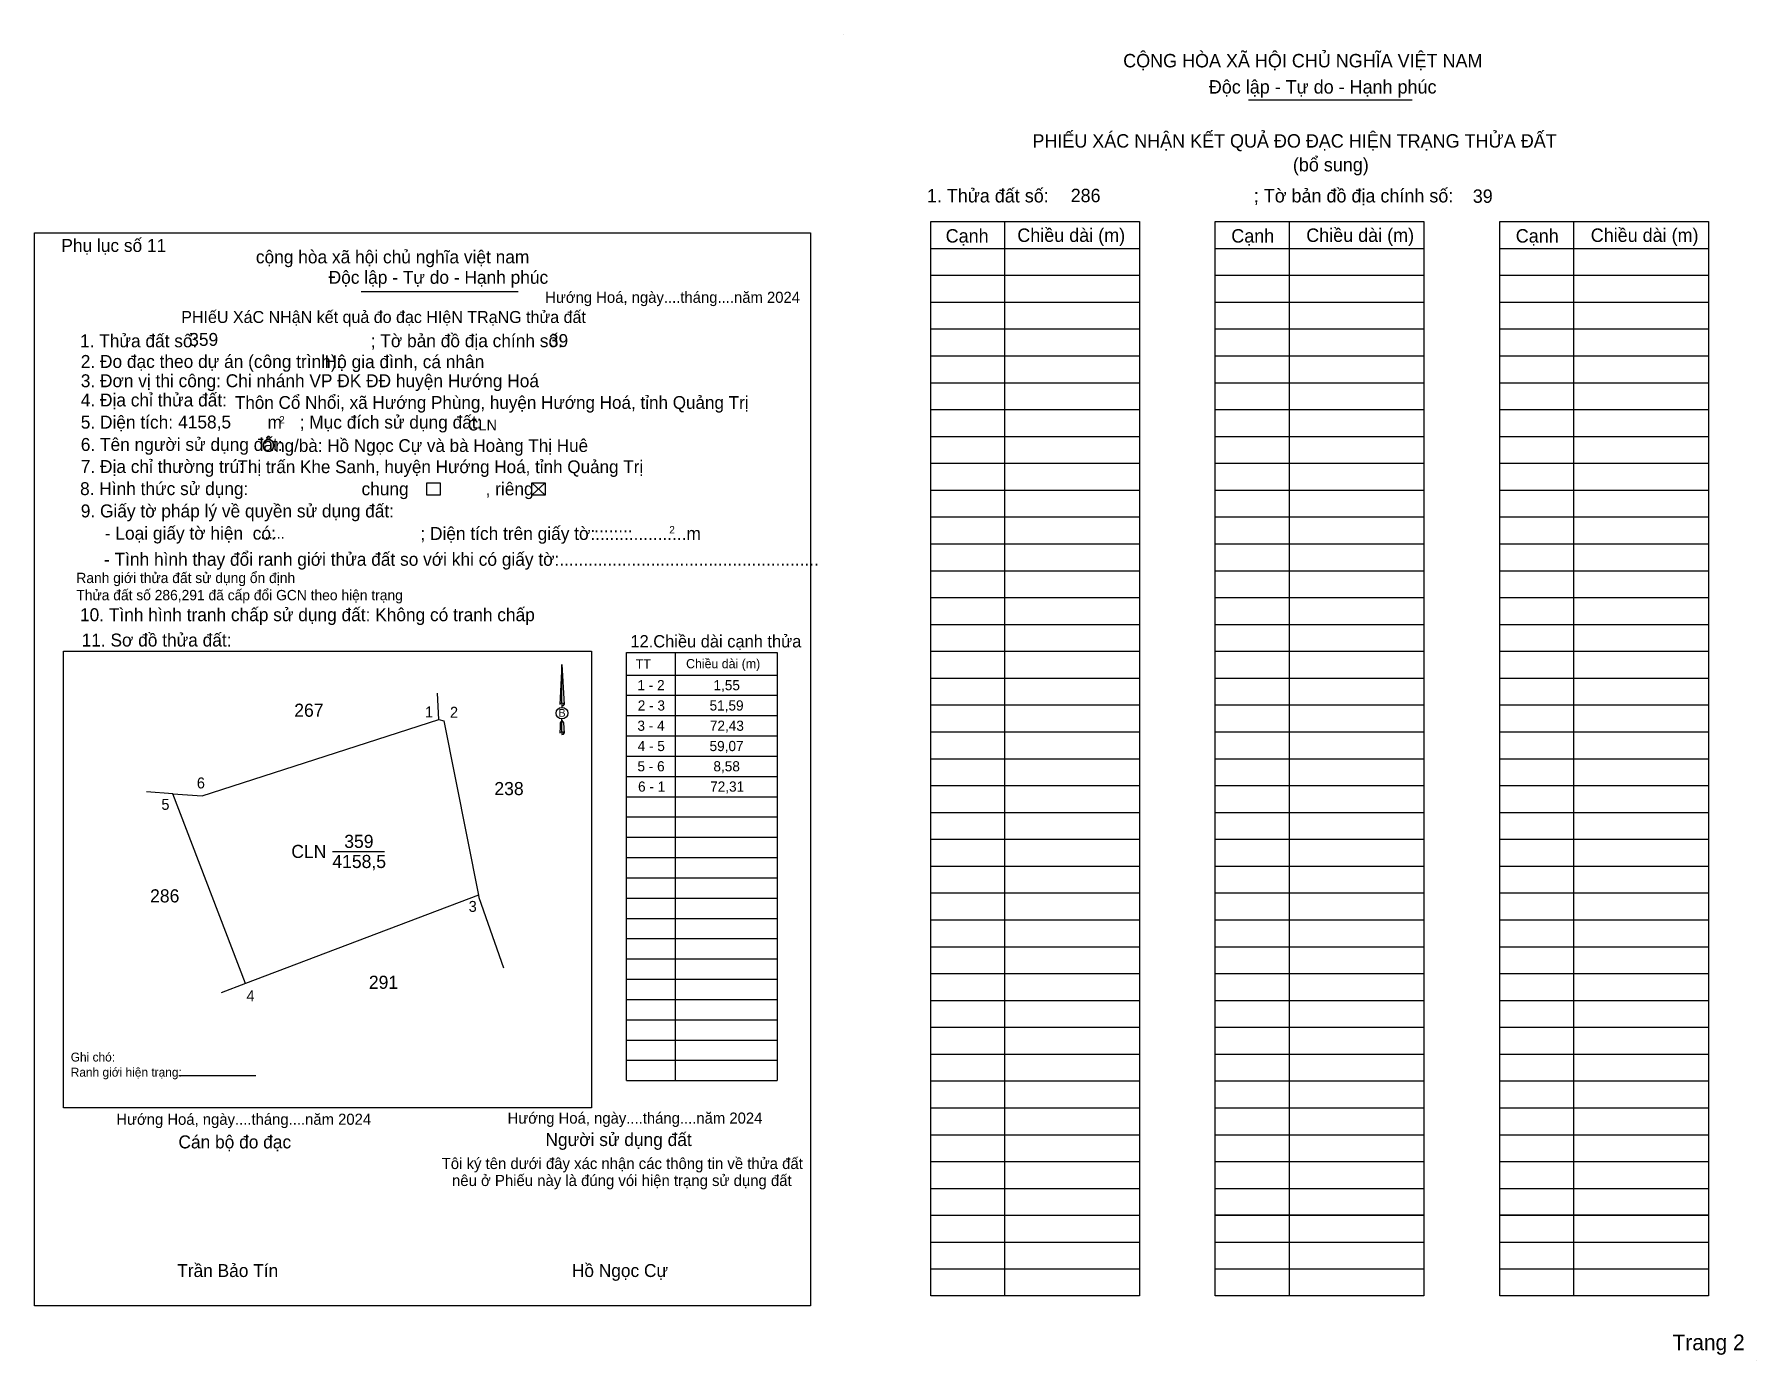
# Model space of a CAD drawing. Extents: x 537239 to 537740, y 1850096 to 1850481.
import ezdxf

# ---------------------------------------------------------------- set-up
doc = ezdxf.new("R2010")
doc.units = 0
for name, color, linetype in [('Level 1', 7, 'Continuous'), ('Level 10', 7, 'Continuous'), ('Level 13', 7, 'Continuous'), ('Level 27', 7, 'Continuous'), ('Level 3', 7, 'Continuous'), ('Level 36', 7, 'Continuous'), ('Level 40', 7, 'Continuous'), ('Level 52', 7, 'Continuous'), ('Level 53', 7, 'Continuous'), ('Level 6', 7, 'Continuous'), ('Level 9', 7, 'Continuous')]:
    doc.layers.add(name, color=color, linetype=linetype)

msp = doc.modelspace()

# ---------------------------------------------------------------- linework, layer by layer
at = {"layer": 'Level 1'}
for p, q in [((537474.22, 1850481.34), (537474.22, 1850481.34)), ((537592, 1850462.34), (537639.51, 1850462.34)), ((537521.09, 1850426.94), (537521.09, 1850114.61)), ((537603.77, 1850426.94), (537603.77, 1850114.61)), ((537686.46, 1850426.94), (537686.46, 1850114.61)), ((537499.62, 1850419.14), (537560.26, 1850419.14)), ((537582.3, 1850419.14), (537642.95, 1850419.14)), ((537664.99, 1850419.14), (537725.63, 1850419.14)), ((537499.62, 1850411.33), (537560.26, 1850411.33)), ((537582.3, 1850411.33), (537642.95, 1850411.33)), ((537664.99, 1850411.33), (537725.63, 1850411.33)), ((537499.62, 1850403.52), (537560.26, 1850403.52)), ((537582.3, 1850403.52), (537642.95, 1850403.52)), ((537664.99, 1850403.52), (537725.63, 1850403.52)), ((537499.62, 1850395.71), (537560.26, 1850395.71)), ((537582.3, 1850395.71), (537642.95, 1850395.71)), ((537664.99, 1850395.71), (537725.63, 1850395.71)), ((537499.62, 1850387.9), (537560.26, 1850387.9)), ((537582.3, 1850387.9), (537642.95, 1850387.9)), ((537664.99, 1850387.9), (537725.63, 1850387.9)), ((537499.62, 1850380.1), (537560.26, 1850380.1)), ((537582.3, 1850380.1), (537642.95, 1850380.1)), ((537664.99, 1850380.1), (537725.63, 1850380.1)), ((537499.62, 1850372.29), (537560.26, 1850372.29)), ((537582.3, 1850372.29), (537642.95, 1850372.29)), ((537664.99, 1850372.29), (537725.63, 1850372.29)), ((537499.62, 1850364.48), (537560.26, 1850364.48)), ((537582.3, 1850364.48), (537642.95, 1850364.48)), ((537664.99, 1850364.48), (537725.63, 1850364.48)), ((537499.62, 1850356.67), (537560.26, 1850356.67)), ((537582.3, 1850356.67), (537642.95, 1850356.67)), ((537664.99, 1850356.67), (537725.63, 1850356.67)), ((537499.62, 1850348.86), (537560.26, 1850348.86)), ((537582.3, 1850348.86), (537642.95, 1850348.86)), ((537664.99, 1850348.86), (537725.63, 1850348.86)), ((537499.62, 1850341.05), (537560.26, 1850341.05)), ((537582.3, 1850341.05), (537642.95, 1850341.05)), ((537664.99, 1850341.05), (537725.63, 1850341.05)), ((537499.62, 1850333.25), (537560.26, 1850333.25)), ((537582.3, 1850333.25), (537642.95, 1850333.25)), ((537664.99, 1850333.25), (537725.63, 1850333.25)), ((537499.62, 1850325.44), (537560.26, 1850325.44)), ((537582.3, 1850325.44), (537642.95, 1850325.44)), ((537664.99, 1850325.44), (537725.63, 1850325.44)), ((537499.62, 1850317.63), (537560.26, 1850317.63)), ((537582.3, 1850317.63), (537642.95, 1850317.63)), ((537664.99, 1850317.63), (537725.63, 1850317.63)), ((537499.62, 1850309.82), (537560.26, 1850309.82)), ((537582.3, 1850309.82), (537642.95, 1850309.82)), ((537664.99, 1850309.82), (537725.63, 1850309.82)), ((537425.35, 1850301.68), (537425.35, 1850177.2)), ((537499.62, 1850302.01), (537560.26, 1850302.01)), ((537582.3, 1850302.01), (537642.95, 1850302.01)), ((537664.99, 1850302.01), (537725.63, 1850302.01)), ((537411.21, 1850295.1), (537454.93, 1850295.1)), ((537499.62, 1850294.2), (537560.26, 1850294.2)), ((537582.3, 1850294.2), (537642.95, 1850294.2)), ((537664.99, 1850294.2), (537725.63, 1850294.2)), ((537411.21, 1850289.21), (537454.93, 1850289.21)), ((537499.62, 1850286.4), (537560.26, 1850286.4)), ((537582.3, 1850286.4), (537642.95, 1850286.4)), ((537664.99, 1850286.4), (537725.63, 1850286.4)), ((537411.21, 1850283.31), (537454.93, 1850283.31)), ((537411.21, 1850277.42), (537454.93, 1850277.42)), ((537499.62, 1850278.59), (537560.26, 1850278.59)), ((537582.3, 1850278.59), (537642.95, 1850278.59)), ((537664.99, 1850278.59), (537725.63, 1850278.59)), ((537411.21, 1850271.52), (537454.93, 1850271.52)), ((537499.62, 1850270.78), (537560.26, 1850270.78)), ((537582.3, 1850270.78), (537642.95, 1850270.78)), ((537664.99, 1850270.78), (537725.63, 1850270.78)), ((537411.21, 1850265.63), (537454.93, 1850265.63)), ((537499.62, 1850262.97), (537560.26, 1850262.97)), ((537582.3, 1850262.97), (537642.95, 1850262.97)), ((537664.99, 1850262.97), (537725.63, 1850262.97)), ((537411.21, 1850259.73), (537454.93, 1850259.73)), ((537411.21, 1850253.84), (537454.93, 1850253.84)), ((537499.62, 1850255.16), (537560.26, 1850255.16)), ((537582.3, 1850255.16), (537642.95, 1850255.16)), ((537664.99, 1850255.16), (537725.63, 1850255.16)), ((537411.21, 1850247.94), (537454.93, 1850247.94)), ((537499.62, 1850247.35), (537560.26, 1850247.35)), ((537582.3, 1850247.35), (537642.95, 1850247.35)), ((537664.99, 1850247.35), (537725.63, 1850247.35)), ((537411.21, 1850242.05), (537454.93, 1850242.05)), ((537411.21, 1850236.15), (537454.93, 1850236.15)), ((537499.62, 1850239.55), (537560.26, 1850239.55)), ((537582.3, 1850239.55), (537642.95, 1850239.55)), ((537664.99, 1850239.55), (537725.63, 1850239.55)), ((537499.62, 1850231.74), (537560.26, 1850231.74)), ((537582.3, 1850231.74), (537642.95, 1850231.74)), ((537664.99, 1850231.74), (537725.63, 1850231.74)), ((537411.21, 1850230.26), (537454.93, 1850230.26)), ((537411.21, 1850224.36), (537454.93, 1850224.36)), ((537499.62, 1850223.93), (537560.26, 1850223.93)), ((537582.3, 1850223.93), (537642.95, 1850223.93)), ((537664.99, 1850223.93), (537725.63, 1850223.93)), ((537411.21, 1850218.47), (537454.93, 1850218.47)), ((537499.62, 1850216.12), (537560.26, 1850216.12)), ((537582.3, 1850216.12), (537642.95, 1850216.12)), ((537664.99, 1850216.12), (537725.63, 1850216.12)), ((537411.21, 1850212.57), (537454.93, 1850212.57)), ((537411.21, 1850206.68), (537454.93, 1850206.68)), ((537499.62, 1850208.31), (537560.26, 1850208.31)), ((537582.3, 1850208.31), (537642.95, 1850208.31)), ((537664.99, 1850208.31), (537725.63, 1850208.31)), ((537411.21, 1850200.78), (537454.93, 1850200.78)), ((537499.62, 1850200.5), (537560.26, 1850200.5)), ((537582.3, 1850200.5), (537642.95, 1850200.5)), ((537664.99, 1850200.5), (537725.63, 1850200.5)), ((537411.21, 1850194.89), (537454.93, 1850194.89)), ((537499.62, 1850192.7), (537560.26, 1850192.7)), ((537582.3, 1850192.7), (537642.95, 1850192.7)), ((537664.99, 1850192.7), (537725.63, 1850192.7)), ((537411.21, 1850188.99), (537454.93, 1850188.99)), ((537411.21, 1850183.1), (537454.93, 1850183.1)), ((537499.62, 1850184.89), (537560.26, 1850184.89)), ((537582.3, 1850184.89), (537642.95, 1850184.89)), ((537664.99, 1850184.89), (537725.63, 1850184.89)), ((537411.21, 1850177.2), (537454.93, 1850177.2)), ((537499.62, 1850177.08), (537560.26, 1850177.08)), ((537582.3, 1850177.08), (537642.95, 1850177.08)), ((537664.99, 1850177.08), (537725.63, 1850177.08)), ((537499.62, 1850169.27), (537560.26, 1850169.27)), ((537582.3, 1850169.27), (537642.95, 1850169.27)), ((537664.99, 1850169.27), (537725.63, 1850169.27)), ((537499.62, 1850161.46), (537560.26, 1850161.46)), ((537582.3, 1850161.46), (537642.95, 1850161.46)), ((537664.99, 1850161.46), (537725.63, 1850161.46)), ((537499.62, 1850153.65), (537560.26, 1850153.65)), ((537582.3, 1850153.65), (537642.95, 1850153.65)), ((537664.99, 1850153.65), (537725.63, 1850153.65)), ((537499.62, 1850145.85), (537560.26, 1850145.85)), ((537582.3, 1850145.85), (537642.95, 1850145.85)), ((537664.99, 1850145.85), (537725.63, 1850145.85)), ((537499.62, 1850138.04), (537560.26, 1850138.04)), ((537582.3, 1850138.04), (537642.95, 1850138.04)), ((537664.99, 1850138.04), (537725.63, 1850138.04)), ((537499.62, 1850130.23), (537560.26, 1850130.23)), ((537582.3, 1850130.23), (537642.95, 1850130.23)), ((537664.99, 1850130.23), (537725.63, 1850130.23)), ((537499.62, 1850122.42), (537560.26, 1850122.42)), ((537499.62, 1850122.42), (537560.26, 1850122.42)), ((537582.3, 1850122.42), (537642.95, 1850122.42)), ((537582.3, 1850122.42), (537642.95, 1850122.42)), ((537664.99, 1850122.42), (537725.63, 1850122.42)), ((537664.99, 1850122.42), (537725.63, 1850122.42)), ((537739.63, 1850095.8), (537739.63, 1850095.8))]:
    msp.add_line(p, q, dxfattribs=at)
for points in [[(537499.62, 1850426.94), (537560.26, 1850426.94), (537560.26, 1850114.61), (537499.62, 1850114.61)], [(537582.3, 1850426.94), (537642.95, 1850426.94), (537642.95, 1850138.04), (537582.3, 1850138.04)], [(537582.3, 1850426.94), (537642.95, 1850426.94), (537642.95, 1850114.61), (537582.3, 1850114.61)], [(537664.99, 1850426.94), (537725.63, 1850426.94), (537725.63, 1850138.04), (537664.99, 1850138.04)], [(537664.99, 1850426.94), (537725.63, 1850426.94), (537725.63, 1850114.61), (537664.99, 1850114.61)]]:
    msp.add_lwpolyline(points, close=True, dxfattribs=at)
msp.add_lwpolyline([(537411.21, 1850177.2), (537411.21, 1850301.68), (537454.93, 1850301.68), (537454.93, 1850177.2)], dxfattribs=at)
at = {"layer": 'Level 10'}
for p, q in [((537383.67, 1850350.97), (537387.54, 1850347.36)), ((537387.54, 1850350.97), (537383.67, 1850347.36))]:
    msp.add_line(p, q, dxfattribs=at)
msp.add_lwpolyline([(537356.64, 1850282.22), (537358.12, 1850281.75), (537368.18, 1850231.15), (537300.47, 1850205.42), (537279.28, 1850260.56), (537287.84, 1850259.95)], close=True, dxfattribs=at)
at = {"layer": 'Level 13'}
msp.add_line((537281.03, 1850178.67), (537303.47, 1850178.67), dxfattribs=at)
msp.add_lwpolyline([(537239.11, 1850423.68), (537464.64, 1850423.68), (537464.64, 1850111.74), (537239.11, 1850111.74)], close=True, dxfattribs=at)
at = {"layer": 'Level 27'}
for p, q in [((537356.64, 1850282.22), (537356.23, 1850289.83)), ((537279.28, 1850260.56), (537271.68, 1850261.1)), ((537300.47, 1850205.42), (537293.34, 1850202.71))]:
    msp.add_line(p, q, dxfattribs=at)
msp.add_lwpolyline([(537368.18, 1850231.15), (537368.3, 1850230.44), (537375.39, 1850209.94)], dxfattribs=at)
at = {"layer": 'Level 3'}
for p, q in [((537474.22, 1850481.34), (537474.22, 1850481.34)), ((537739.64, 1850095.8), (537739.64, 1850095.8))]:
    msp.add_line(p, q, dxfattribs=at)
at = {"layer": 'Level 40'}
for p, q in [((537392.43, 1850298.16), (537391.9, 1850288.38)), ((537392.43, 1850298.16), (537393.02, 1850286.57)), ((537392.43, 1850298.16), (537393.02, 1850286.57)), ((537392.43, 1850286.96), (537392.43, 1850298.16)), ((537392.43, 1850298.16), (537393.02, 1850286.57)), ((537391.9, 1850288.38), (537391.77, 1850286.57)), ((537392.43, 1850286.96), (537392.43, 1850286.53)), ((537392.43, 1850286.53), (537392.43, 1850286.2)), ((537392.43, 1850286.2), (537392.43, 1850285.75)), ((537392.43, 1850286.2), (537392.43, 1850285.75)), ((537392.43, 1850286.2), (537392.43, 1850285.75)), ((537393.02, 1850286.57), (537393.02, 1850286.57)), ((537391.93, 1850281.2), (537391.9, 1850280.03)), ((537392.43, 1850281.86), (537391.93, 1850281.2)), ((537392.43, 1850281.86), (537392.43, 1850282.37)), ((537392.43, 1850281.86), (537392.43, 1850282.37)), ((537392.43, 1850281.86), (537392.43, 1850282.37)), ((537392.43, 1850281.86), (537392.89, 1850281.2)), ((537392.43, 1850281.86), (537392.89, 1850281.2)), ((537392.43, 1850281.86), (537392.89, 1850281.2)), ((537392.43, 1850278.59), (537392.43, 1850281.86)), ((537392.89, 1850281.2), (537393.02, 1850278.2)), ((537392.89, 1850281.2), (537393.02, 1850278.2)), ((537392.89, 1850281.2), (537393.02, 1850278.2)), ((537391.9, 1850280.03), (537391.77, 1850278.2)), ((537392.43, 1850278.59), (537392.43, 1850278.12)), ((537392.43, 1850278.12), (537392.43, 1850277.8)), ((537393.02, 1850278.2), (537393.02, 1850278.2))]:
    msp.add_line(p, q, dxfattribs=at)
for centre, start_param, end_param in [((537392.43, 1850286.56), 1.570796, 3.074452), ((537392.43, 1850286.56), 0.067141, 1.570796), ((537392.43, 1850286.56), 4.712389, 6.283185), ((537392.43, 1850278.17), 2.491069, 3.074278), ((537392.43, 1850278.17), 1.570796, 2.491069), ((537392.43, 1850278.17), 0.067141, 1.570796), ((537392.43, 1850278.17), 4.712389, 6.283185)]:
    msp.add_ellipse(centre, major_axis=(0.633, 0), ratio=0.614131, start_param=start_param, end_param=end_param, dxfattribs=at)
msp.add_ellipse((537392.43, 1850284.02), major_axis=(1.73, 0), ratio=0.952727, dxfattribs=at)
at = {"layer": 'Level 53'}
for p, q in [((537239.1, 1850423.68), (537239.1, 1850423.68)), ((537334.09, 1850406.61), (537379.7, 1850406.61)), ((537247.53, 1850302.01), (537400.98, 1850302.01)), ((537247.53, 1850169.31), (537247.53, 1850302.01)), ((537400.98, 1850302.01), (537400.98, 1850169.31)), ((537400.98, 1850169.31), (537247.53, 1850169.31)), ((537464.62, 1850111.75), (537464.62, 1850111.75))]:
    msp.add_line(p, q, dxfattribs=at)
for points in [[(537353.19, 1850350.97), (537357.07, 1850350.97), (537357.07, 1850347.36), (537353.19, 1850347.36)], [(537383.67, 1850350.97), (537387.54, 1850350.97), (537387.54, 1850347.36), (537383.67, 1850347.36)]]:
    msp.add_lwpolyline(points, close=True, dxfattribs=at)
at = {"layer": 'Level 9'}
msp.add_line((537325.69, 1850243.82), (537340.81, 1850243.82), dxfattribs=at)

# ---------------------------------------------------------------- texts
at = {"layer": 'Level 1'}
for s, height, p in [('CỘNG HÒA XÃ HỘI CHỦ NGHĨA VIỆT NAM', 3.9041, (537555.55, 1850471.77)), ('Độc lập - Tự do - Hạnh phúc', 3.9041, (537580.44, 1850464.15)), ('PHIẾU XÁC NHẬN KẾT QUẢ ĐO ĐẠC HIỆN TRẠNG THỬA ĐẤT', 3.9041, (537529.16, 1850448.44)), ('(bổ sung)', 3.904, (537604.87, 1850441.53)), ('1. Thửa đất số:', 3.9041, (537498.49, 1850432.5)), ('; Tờ bản đồ địa chính số:', 3.9041, (537593.51, 1850432.5)), ('Cạnh', 3.904, (537503.95, 1850420.83)), ('Chiều dài (m)', 3.9041, (537524.78, 1850421.02)), ('Cạnh', 3.904, (537586.97, 1850420.83)), ('Chiều dài (m)', 3.9041, (537608.76, 1850421.02)), ('Cạnh', 3.904, (537669.65, 1850420.83)), ('Chiều dài (m)', 3.9041, (537691.44, 1850421.02)), ('TT', 2.685, (537413.86, 1850296.97)), ('Chiều dài (m)', 2.6845, (537428.5, 1850297.07)), ('Trang 2', 4.555, (537715.2, 1850098.82))]:
    msp.add_text(s, height=height, dxfattribs=at).set_placement(p)
at = {"layer": 'Level 13'}
for s, p in [('359', (537329.15, 1850244.84)), ('CLN', (537313.76, 1850241.92)), ('4158,5', (537325.7, 1850238.99))]:
    msp.add_text(s, height=3.81, dxfattribs=at).set_placement(p)
at = {"layer": 'Level 36'}
for s, p in [('267', (537314.62, 1850282.97)), ('238', (537372.79, 1850260.19)), ('286', (537272.72, 1850229)), ('291', (537336.31, 1850203.87))]:
    msp.add_text(s, height=3.81, dxfattribs=at).set_placement(p)
at = {"layer": 'Level 40'}
msp.add_text('B', height=2.26, dxfattribs=at).set_placement((537391.45, 1850282.96))
at = {"layer": 'Level 52'}
for s, p in [('1 - 2', (537414.37, 1850290.68)), ('1,55', (537436.47, 1850290.68)), ('2 - 3', (537414.46, 1850284.78)), ('51,59', (537435.33, 1850284.78)), ('3 - 4', (537414.36, 1850278.89)), ('72,43', (537435.42, 1850278.89)), ('4 - 5', (537414.43, 1850272.99)), ('59,07', (537435.33, 1850272.99)), ('5 - 6', (537414.37, 1850267.1)), ('8,58', (537436.45, 1850267.1)), ('6 - 1', (537414.55, 1850261.2)), ('72,31', (537435.5, 1850261.2))]:
    msp.add_text(s, height=2.953, dxfattribs=at).set_placement(p)
at = {"layer": 'Level 53'}
for s, height, p in [('Phụ lục số 11', 3.7602, (537246.93, 1850418.11)), ('cộng hòa xã hội chủ nghĩa việt nam', 3.7643, (537303.47, 1850414.79)), ('Độc lập - Tự do - Hạnh phúc', 3.7643, (537324.62, 1850408.85)), ('Hướng Hoá, ngày....tháng....năm 2024', 3.2256, (537387.55, 1850403.31)), ('PHIếU XáC NHậN kết quả đo đạc HIệN TRạNG thửa đất', 3.4851, (537281.77, 1850397.45)), ('1. Thửa đất số:', 3.7602, (537252.34, 1850390.38)), ('; Tờ bản đồ địa chính số:', 3.7602, (537336.84, 1850390.41)), ('2. Đo đạc theo dự án (công trình):', 3.759, (537252.57, 1850384.39)), ('Hộ gia đình, cá nhân', 3.759, (537323.46, 1850384.32)), ('3. Đơn vị thi công: Chi nhánh VP ĐK ĐĐ huyện Hướng Hoá', 3.759, (537252.57, 1850378.78)), ('4. Địa chỉ thửa đất:', 3.759, (537252.57, 1850373.19)), ('5. Diện tích:', 3.759, (537252.57, 1850366.74)), ('m', 3.76, (537306.84, 1850366.74)), ('2', 2.15, (537310.25, 1850368.24)), ('; Mục đích sử dụng đất:', 3.7602, (537316.19, 1850366.74)), ('6. Tên người sử dụng đất:', 3.759, (537252.57, 1850360.26)), ('7. Địa chỉ thường trú:', 3.759, (537252.57, 1850353.84)), ('8. Hình thức sử dụng:', 3.759, (537252.36, 1850347.41)), ('chung                , riêng', 3.7602, (537334.17, 1850347.36)), ('9. Giấy tờ pháp lý về quyền sử dụng đất:', 3.759, (537252.57, 1850340.93)), ('     - Loại giấy tờ hiện  có:', 3.7602, (537252.57, 1850334.46)), ('     ; Diện tích trên giấy tờ:...................m', 3.759, (537344.3, 1850334.38)), ('........', 3.759, (537401.81, 1850336.57)), ('2', 2.15, (537423.63, 1850336.28)), ('     - Tình hình thay đổi ranh giới thửa đất so với khi có giấy tờ:......................................................', 3.76022, (537252.34, 1850326.87)), ('10. Tình hình tranh chấp sử dụng đất: Không có tranh chấp', 3.759, (537252.34, 1850310.76)), ('11. Sơ đồ thửa đất:', 3.759, (537252.82, 1850303.39)), ('12.Chiều dài cạnh thửa', 3.5711, (537412.33, 1850303.13)), ('Ghi chó:', 2.588, (537249.65, 1850182.74)), ('Ranh giới hiện trạng:', 2.5881, (537249.65, 1850178.34)), ('Hướng Hoá, ngày....tháng....năm 2024', 3.2256, (537262.9, 1850164.34)), ('Hướng Hoá, ngày....tháng....năm 2024', 3.2256, (537376.62, 1850164.68)), ('Cán bộ đo đạc', 3.7645, (537280.96, 1850157.48)), ('Người sử dụng đất', 3.7643, (537387.64, 1850158.17)), ('Tôi ký tên dưới đây xác nhận các thông tin về thửa đất ', 3.2397, (537357.47, 1850151.48)), ('nêu ở Phiếu này là đúng vói hiện trạng sử dụng đất', 3.2397, (537360.47, 1850146.54)), ('Trần Bảo Tín', 3.759, (537280.61, 1850120.09)), ('Hồ Ngọc Cự', 3.759, (537395.31, 1850120.09))]:
    msp.add_text(s, height=height, dxfattribs=at).set_placement(p)
at = {"layer": 'Level 6'}
for s, p in [('286', (537540.29, 1850432.59)), ('39', (537657.16, 1850432.4))]:
    msp.add_text(s, height=3.886, rotation=359.8394, dxfattribs=at).set_placement(p)
for s, height, p in [('359', 3.759, (537284.11, 1850390.79)), ('39', 3.759, (537388.63, 1850390.46)), ('Thôn Cổ Nhổi, xã Hướng Phùng, huyện Hướng Hoá, tỉnh Quảng Trị', 3.7079, (537297.37, 1850372.49)), ('4158,5', 3.759, (537280.87, 1850366.79)), ('CLN', 3.152, (537365.11, 1850366.2)), ('Ông/bà: Hồ Ngọc Cự và bà Hoàng Thị Huê', 3.7079, (537305.2, 1850359.96)), ('Thị trấn Khe Sanh, huyện Hướng Hoá, tỉnh Quảng Trị', 3.7079, (537298.11, 1850353.8)), ('......', 3.152, (537304.81, 1850334.73)), ('Ranh giới thửa đất sử dụng ổn định', 3.0034, (537251.28, 1850321.84)), ('Thửa đất số 286,291 đã cấp đổi GCN theo hiện trạng', 3.0034, (537251.28, 1850316.84))]:
    msp.add_text(s, height=height, dxfattribs=at).set_placement(p)
at = {"layer": 'Level 9'}
for s, p in [('1', (537352.62, 1850282.79)), ('2', (537359.88, 1850282.7)), ('6', (537286.3, 1850262.14)), ('5', (537276, 1850255.91)), ('3', (537365.31, 1850226.25)), ('4', (537300.73, 1850200.27))]:
    msp.add_text(s, height=3.17, dxfattribs=at).set_placement(p)

doc.saveas('drawing.dxf')
